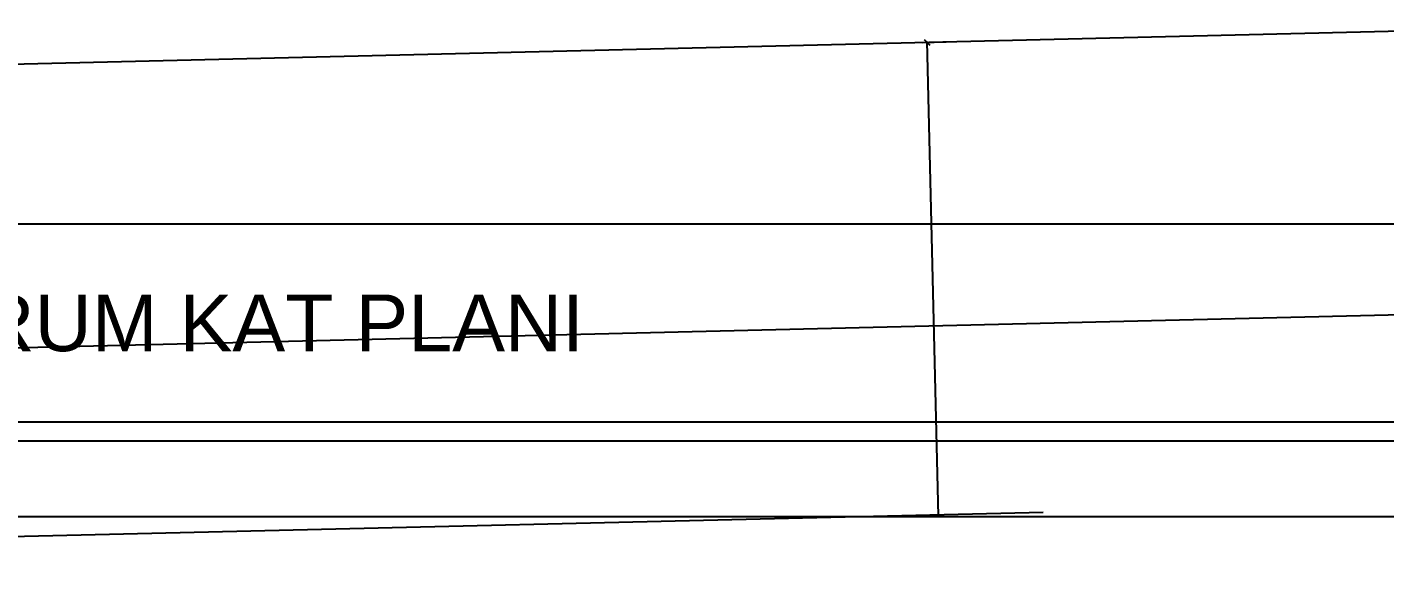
# Model space of a CAD drawing. Header units: millimetres. Extents: x 43168.9 to 43194.6, y -25545.1 to -25543.4.
# Drawn here: x 43170.8491 to 43171.1368, y -25544.9851 to -25544.8664 of the extents above; entities that cross this region are included whole.
import ezdxf

# ---------------------------------------------------------------- set-up
doc = ezdxf.new("R2010")
doc.units = ezdxf.units.MM
doc.header["$LTSCALE"] = 200
doc.linetypes.add('DASHDOT', pattern=[1, 0.5, -0.25, 0, -0.25])
for name, color, linetype in [('arsasiniri_sgh', 10, 'Continuous'), ('gor-2_sgh', 161, 'Continuous'), ('olcu-uyg_sgh', 193, 'Continuous'), ('pafta_sgh', 11, 'Continuous'), ('yapi-yaklasma_sgh', 41, 'DASHDOT')]:
    doc.layers.add(name, color=color, linetype=linetype)
doc.styles.add('antet', font='arial.ttf')

msp = doc.modelspace()

# ---------------------------------------------------------------- linework, layer by layer
at = {"color": 0, "linetype": 'ByBlock', "lineweight": -2}
msp.add_line((43171.04044, -25544.87021), (43171.03921, -25544.86904), dxfattribs=at)
at = {"layer": 'arsasiniri_sgh', "color": 14}
msp.add_line((43171.17697, -25544.86636), (43170.184, -25544.89), dxfattribs=at)
at = {"layer": 'gor-2_sgh'}
msp.add_line((43170.16613, -25544.95044), (43171.25588, -25544.9245), dxfattribs=at)
at = {"layer": 'olcu-uyg_sgh'}
for p, q in [((43171.04382, -25544.86953), (43171.03882, -25544.86965)), ((43171.04221, -25544.96985), (43171.03982, -25544.86937))]:
    msp.add_line(p, q, dxfattribs=at)
at = {"layer": 'pafta_sgh'}
for p, q in [((43170.11588, -25544.908), (43171.25588, -25544.908)), ((43170.11588, -25544.95), (43171.25588, -25544.95)), ((43170.11188, -25544.954), (43171.25988, -25544.954)), ((43170.09588, -25544.97), (43171.27588, -25544.97))]:
    msp.add_line(p, q, dxfattribs=at)
at = {"layer": 'yapi-yaklasma_sgh', "color": 40}
msp.add_line((43170.38957, -25544.98513), (43171.06437, -25544.96907), dxfattribs=at)

# ---------------------------------------------------------------- texts
at = {"layer": 'pafta_sgh', "style": 'antet'}
msp.add_text('1. BODRUM KAT PLANI', height=0.012, dxfattribs=at).set_placement((43170.78361, -25544.935))

doc.saveas('drawing.dxf')
